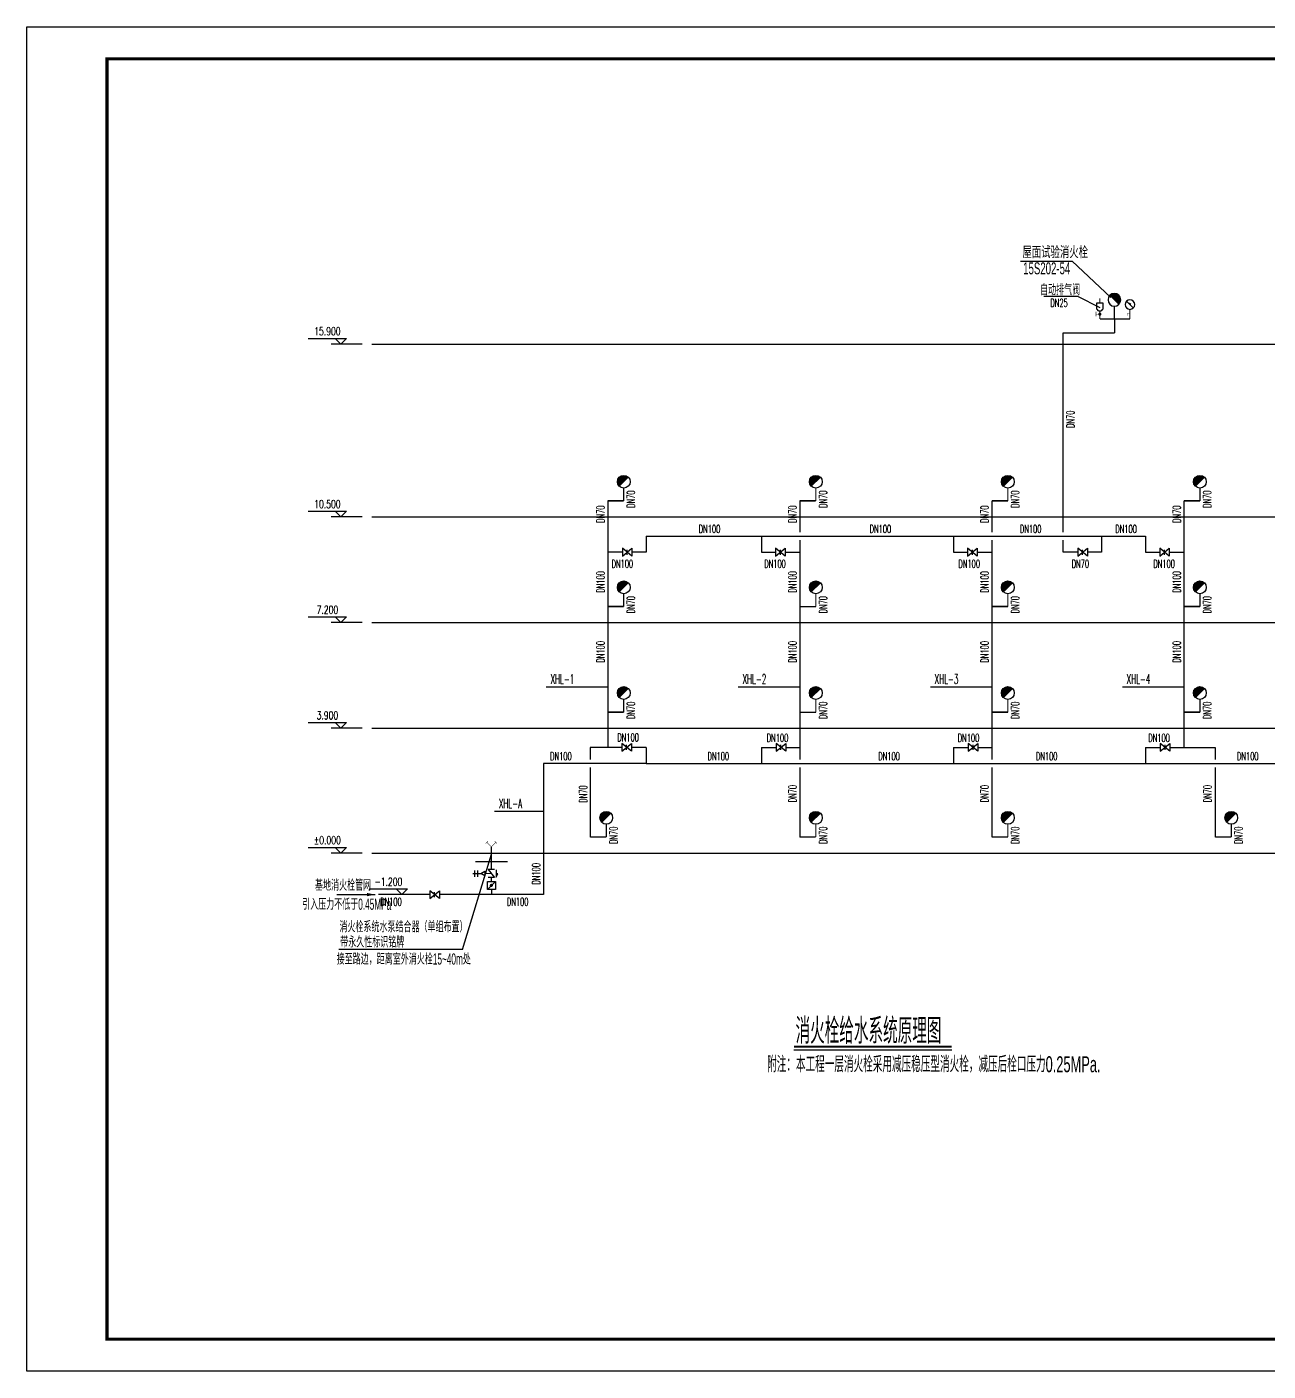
# Model space of a CAD drawing. Header units: inches. Extents: x -1293886 to -986005, y -15154 to 203628.
# Drawn here: x -1061700 to -1022919, y 64437 to 106437 of the extents above; entities that cross this region are included whole.
import ezdxf
from ezdxf.enums import TextEntityAlignment as Align

# ---------------------------------------------------------------- set-up
doc = ezdxf.new("R2010")
doc.units = ezdxf.units.IN
doc.header["$LTSCALE"] = 100
doc.header["$MEASUREMENT"] = 0
doc.layers.get('0').update_dxf_attribs({"color": 252})
doc.layers.add('nb-plugin', color=7, linetype='Continuous', true_color=0xffffff)
for name, color, linetype in [('TK', 142, 'Continuous'), ('W_DIM', 4, 'Continuous'), ('W_DIM_EV', 4, 'Continuous'), ('WP_F', 1, 'Continuous'), ('WP_F_DN', 4, 'Continuous'), ('WP_F_EV', 4, 'Continuous'), ('WP_F_LGBH', 4, 'Continuous'), ('WP_F_PJ', 7, 'Continuous'), ('WP_F_PJ_DN', 4, 'Continuous'), ('WP_G_DN', 4, 'Continuous'), ('WP_G_PJ', 7, 'Continuous'), ('WP_P_PJ_DN', 4, 'Continuous'), ('WW_PJ', 7, 'Continuous'), ('WZ', 6, 'Continuous')]:
    doc.layers.add(name, color=color, linetype=linetype)
doc.styles.add('DIM_FONT', font='bzxw.shx', dxfattribs={"width": 0.55, "bigfont": 'bzhz.shx'})
doc.styles.add('HZ', font='SIMPLEX.SHX', dxfattribs={"width": 0.55, "bigfont": 'HZTXT.SHX'})
doc.styles.add('HZ2', font='ROMAND.SHX', dxfattribs={"width": 0.7, "bigfont": 'HZTXT.SHX'})
doc.styles.get("Standard").update_dxf_attribs({"font": 'txt.shx', "bigfont": 'bzhz.shx'})
doc.linetypes.add('X', pattern='A,1,-0.2,["X",Standard,S=0.2,R=0,X=-0.07,Y=-0.09],-0.2', length=1.4)

# ---------------------------------------------------------------- blocks, each defined once
blk = doc.blocks.new('$BG_1')
blk.add_lwpolyline([(10.23, 1.77), (-1.77, 1.77), (0, 0), (1.77, 1.77)])
at = {"style": 'HZ', "width": 0.7}
blk.add_attdef('BG', text='', height=2.5, dxfattribs=at).set_placement((4.22, 2.77), align=Align.CENTER)
blk = doc.blocks.new('$QC001_3')
blk.add_line((-141, 459), (141, 741))
at = {"const_width": 200}
blk.add_lwpolyline([(71, 671, 0.668179), (-100, 600, 0.198912), (-71, 529, 1)], format="xyb", dxfattribs=at)
at = {"const_width": 40}
blk.add_lwpolyline([(0, 400), (0, 0)], dxfattribs=at)
blk.add_circle((0, 600), 200)
at = {"flags": 1}
for tag in ['UNIT', 'WHAT', 'SPEC']:
    blk.add_attdef(tag, (0, 0), '', height=0.001, dxfattribs=at)
blk = doc.blocks.new('$VA003_1')
blk.add_line((0, -0.26), (0, 0.26))
blk.add_lwpolyline([(-0.5, 0.4), (-0.5, -0.4), (0.5, 0.4), (0.5, -0.4)], close=True)
at = {"width": 0.7, "flags": 1}
for tag in ['UNIT', 'WHAT', 'SPEC']:
    blk.add_attdef(tag, (0, 0), '', height=0.001, dxfattribs=at)
blk = doc.blocks.new('$QC031_1')
blk.add_line((-93, 357), (93, 543))
blk.add_lwpolyline([(93, 543, 0, 50, 0), (-31, 456, 50, 50, 0)], format="xyseb")
for points, const_width in [([(0, 300), (0, 0)], 30), ([(0, 182), (75, 182), (75, 107)], 7.5)]:
    blk.add_lwpolyline(points, dxfattribs=dict(const_width=const_width))
blk.add_circle((0, 450), 150)
at = {"style": 'HZ', "flags": 1}
for tag in ['UNIT', 'WHAT', 'SPEC']:
    blk.add_attdef(tag, (0, 0), '', height=0.001, dxfattribs=at)
blk = doc.blocks.new('$VA026_2')
blk.add_lwpolyline([(-100, 499), (100, 499), (100, 319, -0.683235), (-100, 319), (-100, 499)], format="xyb")
for points, const_width in [([(0, 499), (0, 649)], 30), ([(0, 251), (0, 0)], 30), ([(0, 149), (120, 149)], 15), ([(120, 229), (120, 79)], 15)]:
    blk.add_lwpolyline(points, dxfattribs=dict(const_width=const_width))
at = {"const_width": 50}
blk.add_lwpolyline([(-25, 149, 1), (25, 149, 1)], format="xyb", close=True, dxfattribs=at)
at = {"style": 'HZ', "width": 0.7, "flags": 1}
for tag in ['UNIT', 'WHAT', 'SPEC']:
    blk.add_attdef(tag, (0, 0), '', height=0.001, dxfattribs=at)
blk = doc.blocks.new('$VA025_2')
for p, q in [((-100, 530), (100, 530)), ((-100, 430), (100, 430)), ((0, 580), (0, 330))]:
    blk.add_line(p, q)
blk.add_lwpolyline([(0, 330), (-75, 200), (75, 200)], close=True)
at = {"const_width": 30}
blk.add_lwpolyline([(0, 200), (0, 0)], dxfattribs=at)
at = {"width": 0.7, "flags": 1}
for tag in ['UNIT', 'WHAT', 'SPEC']:
    blk.add_attdef(tag, (0, 0), '', height=0.001, dxfattribs=at)
blk = doc.blocks.new('$VA005_1')
for p, q in [((-0.48, 0.6), (0.47, 0.6)), ((0.47, 0.6), (0.03, 0.8)), ((0.03, 0.8), (0.03, 0.59))]:
    blk.add_line(p, q)
blk.add_lwpolyline([(-0.5, 0.4), (-0.5, -0.4), (0.5, 0.4), (0.5, -0.4)])
at = {"width": 0.7, "flags": 1}
for tag in ['UNIT', 'WHAT', 'SPEC']:
    blk.add_attdef(tag, (0, 0), '', height=0.001, dxfattribs=at)
blk = doc.blocks.new('$QC004_1')
for points, const_width in [([(0, 0), (464, 0)], 50), ([(464, 0), (605, 141)], 20), ([(464, 0), (605, -141)], 20), ([(641, 106), (570, 177)], 20), ([(641, -106), (570, -177)], 20)]:
    blk.add_lwpolyline(points, dxfattribs=dict(const_width=const_width))
at = {"style": 'HZ', "flags": 1}
for tag in ['UNIT', 'WHAT', 'SPEC']:
    blk.add_attdef(tag, (0, 0), '', height=0.001, dxfattribs=at)
blk = doc.blocks.new('$VA004_1')
blk.add_lwpolyline([(-0.5, 0.5), (0.5, 0.5), (0.5, -0.5), (-0.5, -0.5), (-0.5, 0.5), (0.5, -0.5)])
at = {"const_width": 0.2}
blk.add_lwpolyline([(-0.1, 0, 1), (0.1, 0, 1)], format="xyb", close=True, dxfattribs=at)
at = {"width": 0.7, "flags": 1}
for tag in ['WHAT', 'SPEC', 'UNIT']:
    blk.add_attdef(tag, (-0.03, 0.22), '', height=0.001, dxfattribs=at)
blk = doc.blocks.new('_arrow1')
blk.add_line((-600, 0), (600, 0))
blk.add_lwpolyline([(600, 0, 0, 100, 0), (345, 0, 100, 100, 0)], format="xyseb")
blk = doc.blocks.new('nb-594-420-1-100-fcad1de8-10a4-49cb-aec2-0e0b03f73acf')
at = {"layer": 'W_DIM', "color": 7, "true_color": 0xffffff}
blk.add_lwpolyline([(0, 0), (0, 42000), (59400, 42000), (59400, 0)], close=True, dxfattribs=at)

msp = doc.modelspace()

# ---------------------------------------------------------------- linework, layer by layer
at = {"layer": 'TK'}
msp.add_lwpolyline([(-1061700.2, 64437.1), (-1061700.2, 106437.1), (-1002300.2, 106437.1), (-1002300.2, 64437.1)], close=True, dxfattribs=at)
at = {"layer": 'TK', "const_width": 100}
msp.add_lwpolyline([(-1059200.2, 65437.1), (-1059200.2, 105437.1), (-1003300.2, 105437.1), (-1003300.2, 65437.1)], close=True, dxfattribs=at)
at = {"layer": 'W_DIM'}
for p, q in [((-1029929.8, 98018.6), (-1028874.2, 98018.6)), ((-1028874.2, 98018.6), (-1028176.1, 97669.1)), ((-1050924.9, 96524.7), (-1018507.2, 96524.7)), ((-1050924.9, 91124.7), (-1018507.2, 91124.7)), ((-1050924.9, 87824.7), (-1018507.2, 87824.7)), ((-1050924.9, 84524.7), (-1018507.2, 84524.7)), ((-1050924.9, 80624.7), (-1018507.2, 80624.7)), ((-1048092, 77610.7), (-1047188.3, 80585.2)), ((-1046688.3, 80353.3), (-1047688.3, 80353.3)), ((-1048092, 77610.7), (-1051949.7, 77610.7))]:
    msp.add_line(p, q, dxfattribs=at)
at = {"layer": 'W_DIM_EV'}
for p, q in [((-1051224.9, 96524.7), (-1052188, 96524.7)), ((-1051224.9, 91124.7), (-1052188, 91124.7)), ((-1051224.9, 87824.7), (-1052188, 87824.7)), ((-1051224.9, 84524.7), (-1052188, 84524.7)), ((-1051224.9, 80624.7), (-1052188, 80624.7))]:
    msp.add_line(p, q, dxfattribs=at)
at = {"layer": 'WP_F', "color": 1, "linetype": 'X', "ltscale": 5}
for p, q in [((-1027720.6, 97310.8), (-1027720.6, 96882.2)), ((-1043550.4, 88324.7), (-1043550.4, 85024.7)), ((-1037550.4, 88324.7), (-1037050.4, 88324.7)), ((-1037550.4, 88324.7), (-1037550.4, 85024.7)), ((-1031550.4, 88324.7), (-1031550.4, 85024.7)), ((-1025550.4, 88324.7), (-1025550.4, 85024.7)), ((-1037550.4, 85024.7), (-1037050.4, 85024.7))]:
    msp.add_line(p, q, dxfattribs=at)
at = {"layer": 'WP_F'}
for p, q in [((-1029321.9, 96882.2), (-1027720.6, 96882.2)), ((-1029321.9, 90649.7), (-1029321.9, 96882.2)), ((-1043550.4, 91624.7), (-1043550.4, 90024.7)), ((-1037550.4, 91624.7), (-1037550.4, 90649.7)), ((-1031550.4, 91624.7), (-1031550.4, 90649.7)), ((-1025550.4, 91624.7), (-1025550.4, 90024.7)), ((-1042350.4, 90524.7), (-1026750.4, 90524.7)), ((-1042350.4, 90524.7), (-1042350.4, 90024.7)), ((-1038750.4, 90524.7), (-1038750.4, 90024.7)), ((-1037550.4, 90399.7), (-1037550.4, 90024.7)), ((-1032750.4, 90524.7), (-1032750.4, 90024.7)), ((-1031550.4, 90399.7), (-1031550.4, 90024.7)), ((-1029321.9, 90024.7), (-1029321.9, 90399.7)), ((-1028121.9, 90524.7), (-1028121.9, 90024.7)), ((-1026750.4, 90524.7), (-1026750.4, 90024.7)), ((-1043093.9, 90024.7), (-1043550.4, 90024.7)), ((-1043550.4, 90024.7), (-1043550.4, 88324.7)), ((-1042350.4, 90024.7), (-1042793.9, 90024.7)), ((-1038750.4, 90024.7), (-1038307, 90024.7)), ((-1038007, 90024.7), (-1037550.4, 90024.7)), ((-1037550.4, 90024.7), (-1037550.4, 88324.7)), ((-1032750.4, 90024.7), (-1032307, 90024.7)), ((-1032007, 90024.7), (-1031550.4, 90024.7)), ((-1031550.4, 90024.7), (-1031550.4, 88324.7)), ((-1028865.4, 90024.7), (-1029321.9, 90024.7)), ((-1028121.9, 90024.7), (-1028565.4, 90024.7)), ((-1026750.4, 90024.7), (-1026307, 90024.7)), ((-1026007, 90024.7), (-1025550.4, 90024.7)), ((-1025550.4, 90024.7), (-1025550.4, 88324.7)), ((-1043550.4, 85024.7), (-1043550.4, 83924.7)), ((-1037550.4, 85024.7), (-1037550.4, 83924.7)), ((-1031550.4, 85024.7), (-1031550.4, 83924.7)), ((-1025550.4, 85024.7), (-1025550.4, 83924.7)), ((-1044098.2, 83924.7), (-1044098.2, 83549.7)), ((-1043550.4, 83924.7), (-1044098.2, 83924.7)), ((-1043111.8, 83924.7), (-1043550.4, 83924.7)), ((-1042350.4, 83924.7), (-1042811.8, 83924.7)), ((-1042350.4, 83924.7), (-1042350.4, 83424.7)), ((-1038750.4, 83924.7), (-1038750.4, 83424.7)), ((-1038750.4, 83924.7), (-1038289.1, 83924.7)), ((-1037989.1, 83924.7), (-1037550.4, 83924.7)), ((-1037550.4, 83924.7), (-1037550.4, 83549.7)), ((-1032750.4, 83924.7), (-1032289.1, 83924.7)), ((-1032750.4, 83924.7), (-1032750.4, 83424.7)), ((-1031989.1, 83924.7), (-1031550.4, 83924.7)), ((-1031550.4, 83924.7), (-1031550.4, 83549.7)), ((-1026750.4, 83924.7), (-1026750.4, 83424.7)), ((-1026750.4, 83924.7), (-1026289.1, 83924.7)), ((-1025989.1, 83924.7), (-1025550.4, 83924.7)), ((-1025550.4, 83924.7), (-1024570.4, 83924.7)), ((-1024570.4, 83924.7), (-1024570.4, 83549.7)), ((-1042350.4, 83424.7), (-1045563.8, 83424.7)), ((-1045563.8, 83424.7), (-1045563.8, 79325.9)), ((-1044098.2, 83299.7), (-1044098.2, 81124.7)), ((-1042350.4, 83424.7), (-1026750.4, 83424.7)), ((-1037550.4, 83299.7), (-1037550.4, 81124.7)), ((-1031550.4, 83299.7), (-1031550.4, 81124.7)), ((-1026750.4, 83424.7), (-1022568.4, 83424.7)), ((-1024570.4, 83299.7), (-1024570.4, 81124.7)), ((-1047188.3, 79489.4), (-1047188.3, 79325.9)), ((-1049112.9, 79325.9), (-1050716.5, 79325.9)), ((-1047188.3, 79325.9), (-1048812.9, 79325.9)), ((-1045563.8, 79325.9), (-1047188.3, 79325.9))]:
    msp.add_line(p, q, dxfattribs=at)
at = {"layer": 'WP_F', "color": 1, "linetype": 'X', "ltscale": 5, "const_width": 50}
for points in [[(-1028176.1, 97310.8), (-1027720.6, 97310.8)], [(-1027720.6, 97310.8), (-1027236.3, 97310.8)], [(-1043550.4, 91624.7), (-1043050.4, 91624.7)], [(-1037550.4, 91624.7), (-1037050.4, 91624.7)], [(-1031550.4, 91624.7), (-1031050.4, 91624.7)], [(-1025550.4, 91624.7), (-1025050.4, 91624.7)], [(-1043550.4, 88324.7), (-1043050.4, 88324.7)], [(-1031550.4, 88324.7), (-1031050.4, 88324.7)], [(-1025550.4, 88324.7), (-1025050.4, 88324.7)], [(-1043550.4, 85024.7), (-1043050.4, 85024.7)], [(-1031550.4, 85024.7), (-1031050.4, 85024.7)], [(-1025550.4, 85024.7), (-1025050.4, 85024.7)], [(-1044098.2, 81124.7), (-1043598.2, 81124.7)], [(-1037550.4, 81124.7), (-1037050.4, 81124.7)], [(-1031550.4, 81124.7), (-1031050.4, 81124.7)], [(-1024570.4, 81124.7), (-1024070.4, 81124.7)], [(-1047188.3, 80107.8), (-1047188.3, 80353.3)], [(-1047188.3, 79739.4), (-1047188.3, 79857.8)]]:
    msp.add_lwpolyline(points, dxfattribs=at)
at = {"layer": 'WP_F_DN'}
for p in [(-1030659.3, 99118.7), (-1027827.8, 97981.5)]:
    msp.add_line(p, (-1029040.6, 99118.7), dxfattribs=at)
at = {"layer": 'WP_F_LGBH'}
for p, q in [((-1043550.4, 85812), (-1045472.5, 85812)), ((-1043550.4, 85812), (-1045472.5, 85812)), ((-1037550.4, 85812), (-1039472.5, 85812)), ((-1037550.4, 85812), (-1039472.5, 85812)), ((-1031550.4, 85812), (-1033472.5, 85812)), ((-1031550.4, 85812), (-1033472.5, 85812)), ((-1025550.4, 85812), (-1027472.5, 85812)), ((-1025550.4, 85812), (-1027472.5, 85812)), ((-1045563.8, 81921.6), (-1047093.7, 81921.6)), ((-1045563.8, 81921.6), (-1047093.7, 81921.6))]:
    msp.add_line(p, q, dxfattribs=at)
at = {"layer": 'WZ'}
msp.add_line((-1037735.2, 74472.3), (-1032801.8, 74472.3), dxfattribs=at)
at = {"layer": 'WZ', "const_width": 60}
msp.add_lwpolyline([(-1037735.2, 74572.3), (-1032801.8, 74572.3)], dxfattribs=at)

# ---------------------------------------------------------------- block references
at = {"layer": 'nb-plugin'}
msp.add_blockref('nb-594-420-1-100-fcad1de8-10a4-49cb-aec2-0e0b03f73acf', (-1061700.2, 64437.1), dxfattribs=at)
at = {"layer": 'W_DIM_EV'}
ref = msp.add_blockref('$BG_1', (-1051888, 96524.7), dxfattribs=dict(at, xscale=-100, yscale=100, zscale=100))
ref.add_attrib('BG', '15.900', dxfattribs={"layer": '0', "height": 250, "style": 'HZ', "width": 0.7}).set_placement((-1052310.2, 96801.5), align=Align.CENTER)
ref = msp.add_blockref('$BG_1', (-1051888, 91124.7), dxfattribs=dict(at, xscale=-100, yscale=100, zscale=100))
ref.add_attrib('BG', '10.500', dxfattribs={"layer": '0', "height": 250, "style": 'HZ', "width": 0.7}).set_placement((-1052310.2, 91401.5), align=Align.CENTER)
ref = msp.add_blockref('$BG_1', (-1051888, 87824.7), dxfattribs=dict(at, xscale=-100, yscale=100, zscale=100))
ref.add_attrib('BG', '7.200', dxfattribs={"layer": '0', "height": 250, "style": 'HZ', "width": 0.7}).set_placement((-1052310.2, 88101.5), align=Align.CENTER)
ref = msp.add_blockref('$BG_1', (-1051888, 84524.7), dxfattribs=dict(at, xscale=-100, yscale=100, zscale=100))
ref.add_attrib('BG', '3.900', dxfattribs={"layer": '0', "height": 250, "style": 'HZ', "width": 0.7}).set_placement((-1052310.2, 84801.5), align=Align.CENTER)
ref = msp.add_blockref('$BG_1', (-1051888, 80624.7), dxfattribs=dict(at, xscale=-100, yscale=100, zscale=100))
ref.add_attrib('BG', '%%P0.000', dxfattribs={"layer": '0', "height": 250, "style": 'HZ', "width": 0.7}).set_placement((-1052310.2, 80901.5), align=Align.CENTER)
at = {"layer": 'WP_F_DN', "xscale": -1, "rotation": 179.9999999999993}
msp.add_blockref('_arrow1', (-1051416.5, 79325.9), dxfattribs=at)
at = {"layer": 'WP_F_EV'}
ref = msp.add_blockref('$BG_1', (-1049982.8, 79325.9), dxfattribs=dict(at, xscale=-100, yscale=100, zscale=100))
ref.add_attrib('BG', '-1.200', dxfattribs={"layer": '0', "height": 250, "style": 'HZ', "width": 0.7}).set_placement((-1050405, 79602.7), align=Align.CENTER)
at = {"layer": 'WP_F_PJ', "xscale": -1}
msp.add_blockref('$QC031_1', (-1027236.3, 97310.8), dxfattribs=at)
at = {"layer": 'WP_F_PJ'}
for p in [(-1043050.4, 91624.7), (-1037050.4, 91624.7), (-1031050.4, 91624.7), (-1025050.4, 91624.7), (-1043050.4, 88324.7), (-1037050.4, 88324.7), (-1031050.4, 88324.7), (-1025050.4, 88324.7), (-1043050.4, 85024.7), (-1037050.4, 85024.7), (-1031050.4, 85024.7), (-1025050.4, 85024.7), (-1043598.2, 81124.7), (-1037050.4, 81124.7), (-1031050.4, 81124.7), (-1024070.4, 81124.7)]:
    msp.add_blockref('$QC001_3', p, dxfattribs=at)
at = {"layer": 'WP_F_PJ', "yscale": 300, "zscale": 300}
for p, xscale in [((-1042943.9, 90024.7), -300), ((-1038157, 90024.7), 300), ((-1032157, 90024.7), 300), ((-1028715.4, 90024.7), -300), ((-1026157, 90024.7), 300), ((-1042961.8, 83924.7), -300), ((-1038139.1, 83924.7), 300), ((-1032139.1, 83924.7), 300), ((-1026139.1, 83924.7), 300), ((-1048962.9, 79325.9), 300)]:
    msp.add_blockref('$VA003_1', p, dxfattribs=dict(at, xscale=xscale))
at = {"layer": 'WP_F_PJ', "xscale": -1, "rotation": 89.99998548584803}
msp.add_blockref('$VA025_2', (-1047187.6, 79981.9), dxfattribs=at)
at = {"layer": 'WP_F_PJ', "xscale": 250.0000000000079, "yscale": 250, "zscale": 250.0000000000079, "rotation": 269.9999855917695}
for name, p in [('$VA005_1', (-1047188.3, 79982.8)), ('$VA004_1', (-1047188.3, 79614.4))]:
    msp.add_blockref(name, p, dxfattribs=at)
at = {"layer": 'WP_G_PJ', "xscale": -1}
for name, p in [('$VA026_2', (-1028176.1, 97310.8)), ('$QC001_3', (-1027720.6, 97310.8))]:
    msp.add_blockref(name, p, dxfattribs=at)
at = {"layer": 'WW_PJ', "rotation": 89.999985485848}
msp.add_blockref('$QC004_1', (-1047188.3, 80353.3), dxfattribs=at)

# ---------------------------------------------------------------- texts
at = {"layer": 'W_DIM', "style": 'DIM_FONT', "width": 0.55}
for s, p in [('基地消火栓管网', (-1052696.9, 79446.7, 0)), ('引入压力不低于0.45MPa', (-1053098.7, 78850.2, 0)), ('消火栓系统水泵结合器（单组布置）', (-1051934.8, 78147.7, 0)), ('带永久性标识铭牌', (-1051910.7, 77671.7, 0)), ('接至路边，距离室外消火栓15~40m处', (-1052020.1, 77138.3, 0))]:
    msp.add_text(s, height=350, dxfattribs=at).set_placement(p)
at = {"layer": 'WP_F_DN', "style": 'DIM_FONT', "width": 0.6}
for s, p in [('屋面试验消火栓', (-1030593.5, 99208.7)), ('15S202-54', (-1030571.6, 98705.9))]:
    msp.add_text(s, height=375, dxfattribs=at).set_placement(p)
at = {"layer": 'WP_F_DN', "style": 'HZ', "width": 0.55}
for s, rotation, p in [('DN70', 90, (-1029096.9, 94177.7)), ('DN70', 90, (-1043775.4, 91211.7)), ('DN70', 90, (-1037775.4, 91211.7)), ('DN70', 90, (-1031775.4, 91211.7)), ('DN70', 90, (-1025775.4, 91211.7)), ('DN100', 90, (-1043775.4, 89094.4)), ('DN100', 90, (-1037775.4, 89094.4)), ('DN100', 90, (-1031775.4, 89094.4)), ('DN100', 90, (-1025775.4, 89094.4)), ('DN100', 90, (-1043775.4, 86911)), ('DN100', 90, (-1037775.4, 86911)), ('DN100', 90, (-1031775.4, 86911)), ('DN100', 90, (-1025775.4, 86911)), ('DN100', 360, (-1038246.2, 84222.4)), ('DN100', 360, (-1032279.1, 84222.4)), ('DN100', 360, (-1026325.8, 84222.4)), ('DN100', 360, (-1045014.4, 83649.7)), ('DN100', 360, (-1040096.5, 83649.7)), ('DN100', 360, (-1034761.4, 83649.7)), ('DN100', 360, (-1029836.8, 83649.7)), ('DN100', 360, (-1023554.9, 83649.7)), ('DN70', 90, (-1044323.2, 82465.4)), ('DN70', 90, (-1037775.4, 82478)), ('DN70', 90, (-1031775.4, 82478)), ('DN70', 90, (-1024812.6, 82478)), ('DN100', 90, (-1045788.8, 79974.8))]:
    msp.add_text(s, height=250, rotation=rotation, dxfattribs=at).set_placement(p, align=Align.MIDDLE)
for s, p in [('DN100', (-1040371.8, 90749.7)), ('DN100', (-1035032.5, 90749.7)), ('DN100', (-1030338.2, 90749.7)), ('DN100', (-1027357.1, 90749.7)), ('DN100', (-1043094.6, 89662.4)), ('DN100', (-1038324.4, 89662.4)), ('DN100', (-1032257.3, 89662.4)), ('DN70', (-1028784, 89662.4)), ('DN100', (-1026168.1, 89662.4)), ('DN100', (-1042914.9, 84238.6)), ('DN100', (-1050325, 79100.9)), ('DN100', (-1046367, 79100.9))]:
    msp.add_text(s, height=250, dxfattribs=at).set_placement(p, align=Align.MIDDLE)
at = {"layer": 'WP_F_LGBH', "style": 'HZ2', "width": 0.55}
for s, p in [('XHL-1', (-1044967.9, 85912)), ('XHL-2', (-1038967.9, 85912)), ('XHL-3', (-1032967.9, 85912)), ('XHL-4', (-1026967.9, 85912)), ('XHL-A', (-1046589.1, 82021.6))]:
    msp.add_text(s, height=300, dxfattribs=at).set_placement(p, align=Align.CENTER)
at = {"layer": 'WP_F_PJ_DN', "style": 'HZ', "width": 0.55}
for p in [(-1042825.4, 91681.1), (-1036825.4, 91681.1), (-1030825.4, 91681.1), (-1024825.4, 91681.1), (-1042825.4, 88381.1), (-1036825.4, 88381.1), (-1030825.4, 88381.1), (-1024825.4, 88381.1), (-1042825.4, 85081.1), (-1036825.4, 85081.1), (-1030825.4, 85081.1), (-1024825.4, 85081.1), (-1043373.2, 81181.1), (-1036825.4, 81181.1), (-1030825.4, 81181.1), (-1023845.4, 81181.1)]:
    msp.add_text('DN70', height=250, rotation=90, dxfattribs=at).set_placement(p, align=Align.MIDDLE)
at = {"layer": 'WP_G_DN', "style": 'HZ', "width": 0.55}
msp.add_text('DN25', height=250, dxfattribs=at).set_placement((-1029449.5, 97813.9), align=Align.MIDDLE)
at = {"layer": 'WP_P_PJ_DN', "style": 'DIM_FONT', "width": 0.55}
msp.add_text('自动排气阀', height=350, dxfattribs=at).set_placement((-1029417.8, 98243.8), align=Align.MIDDLE)
at = {"layer": 'WZ', "style": 'DIM_FONT', "width": 0.6}
for s, height, p in [('消火栓给水系统原理图', 800, (-1037684.9, 74665.3)), ('附注：本工程一层消火栓采用减压稳压型消火栓，减压后栓口压力0.25MPa.', 500, (-1038571.1, 73775.2))]:
    msp.add_text(s, height=height, dxfattribs=at).set_placement(p)

doc.saveas('drawing.dxf')
